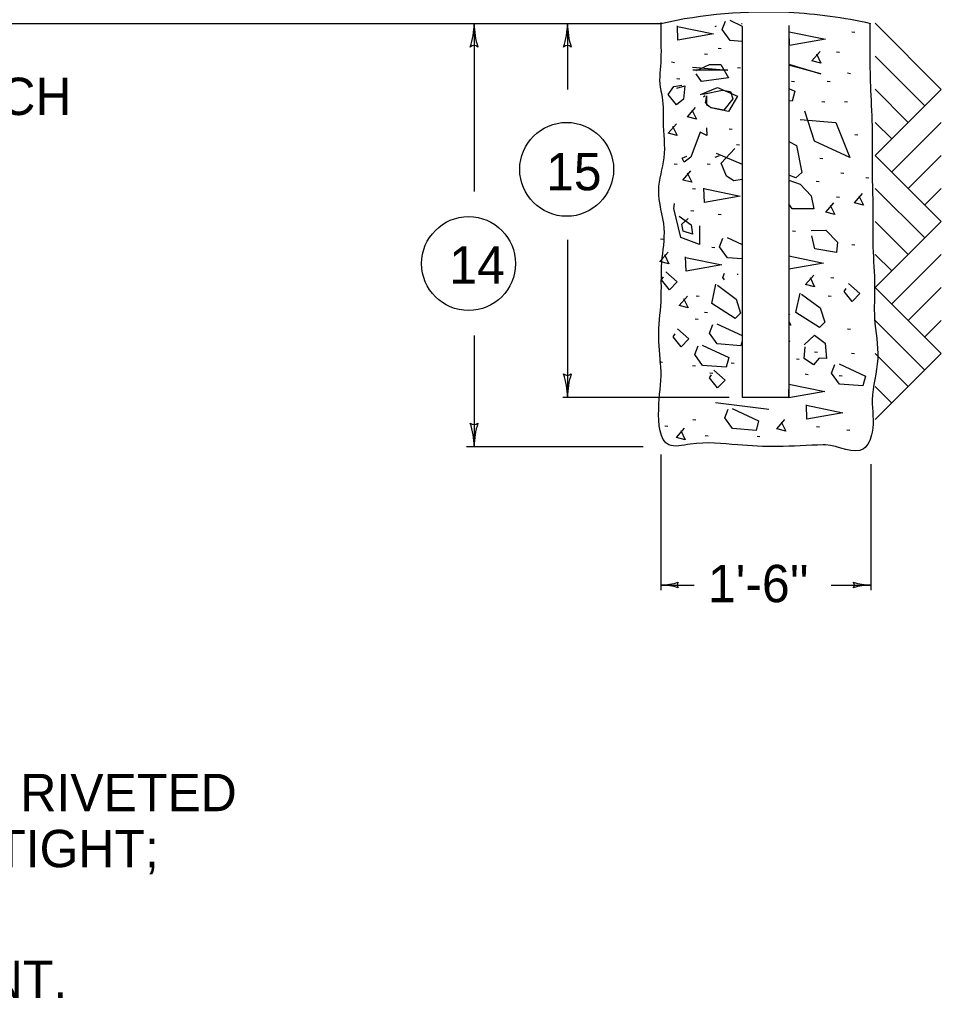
# Model space of a CAD drawing. Extents: x 1007 to 1035.5, y 1000.5 to 1021.5.
# Drawn here: x 1020.63 to 1025.56, y 1011.43 to 1016.73 of the extents above; entities that cross this region are included whole.
import ezdxf

# ---------------------------------------------------------------- set-up
doc = ezdxf.new("R2010")
doc.units = 0
doc.layers.add('Level 1', color=7, linetype='Continuous')

msp = doc.modelspace()

# ---------------------------------------------------------------- linework, layer by layer
at = {"layer": 'Level 1'}
for p, q in [((1024.0624, 1016.7057), (1016.9964, 1016.7057)), ((1023.0611, 1016.7057), (1023.0611, 1015.8071)), ((1023.5611, 1016.7057), (1023.5611, 1016.3542)), ((1024.4964, 1016.7057), (1024.494, 1016.7057)), ((1024.4964, 1016.6913), (1024.4964, 1014.7057)), ((1024.7464, 1016.6961), (1024.7464, 1014.7057)), ((1025.2097, 1016.7079), (1025.5633, 1016.3543)), ((1025.2097, 1016.5311), (1025.4748, 1016.2659)), ((1025.2097, 1016.3544), (1025.3865, 1016.1776)), ((1025.5633, 1016.3543), (1025.2097, 1016.0008)), ((1025.2097, 1016.1776), (1025.2981, 1016.0892)), ((1025.5633, 1016.1774), (1025.2981, 1015.9123)), ((1025.2097, 1016.0008), (1025.5633, 1015.6472)), ((1025.5633, 1016.0008), (1025.3864, 1015.824)), ((1025.2097, 1015.8239), (1025.4748, 1015.5588)), ((1025.5633, 1015.824), (1025.4748, 1015.7356)), ((1025.2097, 1015.6473), (1025.3865, 1015.4704)), ((1025.5633, 1015.6472), (1025.2097, 1015.2936)), ((1023.5611, 1015.5485), (1023.5611, 1014.7057)), ((1025.2097, 1015.4704), (1025.2981, 1015.382)), ((1025.5633, 1015.4703), (1025.2981, 1015.2052)), ((1025.2097, 1015.2936), (1025.5633, 1014.94)), ((1025.5633, 1015.2936), (1025.3864, 1015.1168)), ((1025.2097, 1015.1168), (1025.4748, 1014.8516)), ((1025.5633, 1015.1168), (1025.4748, 1015.0284)), ((1023.0611, 1015.0357), (1023.0611, 1014.4419)), ((1025.2097, 1014.9401), (1025.3865, 1014.7633)), ((1025.5633, 1014.94), (1025.2097, 1014.5864)), ((1025.2097, 1014.7633), (1025.2981, 1014.6748)), ((1023.5358, 1014.7057), (1024.4278, 1014.7057)), ((1024.4964, 1014.7057), (1024.7464, 1014.7057)), ((1023.0195, 1014.4419), (1023.9671, 1014.4419)), ((1024.0611, 1014.3987), (1024.0611, 1013.6728)), ((1025.1861, 1014.3468), (1025.1861, 1013.6728)), ((1024.0611, 1013.7004), (1024.2398, 1013.7004)), ((1024.9735, 1013.7004), (1025.1861, 1013.7004))]:
    msp.add_line(p, q, dxfattribs=at)
for points in [[(1024.15, 1016.6916), (1024.344, 1016.6516), (1024.152, 1016.6176), (1024.15, 1016.6936)], [(1024.3523, 1016.6911), (1024.3603, 1016.6951)], [(1024.4964, 1016.6108), (1024.4324, 1016.6159), (1024.3904, 1016.6739), (1024.4084, 1016.7199)], [(1024.4304, 1016.7239), (1024.4964, 1016.6932)], [(1024.7488, 1016.6622), (1024.9428, 1016.6222), (1024.7508, 1016.5882), (1024.7488, 1016.6642)], [(1025.0852, 1016.6627), (1025.1012, 1016.6607)], [(1024.2949, 1016.5449), (1024.3109, 1016.5429)], [(1024.3686, 1016.5743), (1024.3846, 1016.5723)], [(1024.895, 1016.5447), (1024.919, 1016.4947), (1024.871, 1016.5067), (1024.915, 1016.5567)], [(1025.0018, 1016.5547), (1025.0178, 1016.5527)], [(1024.1182, 1016.5007), (1024.1342, 1016.4987)], [(1024.2303, 1016.473), (1024.4203, 1016.457), (1024.2323, 1016.457)], [(1024.2523, 1016.455), (1024.3223, 1016.487), (1024.3823, 1016.487), (1024.4243, 1016.415), (1024.3443, 1016.405), (1024.2783, 1016.397), (1024.2503, 1016.437)], [(1024.7464, 1016.4882), (1024.9185, 1016.437), (1024.7464, 1016.4845)], [(1024.4716, 1016.4713), (1024.4876, 1016.4693)], [(1025.0606, 1016.4418), (1025.0767, 1016.4398)], [(1024.1463, 1016.361), (1024.1903, 1016.373), (1024.1823, 1016.3009), (1024.1443, 1016.2709), (1024.1003, 1016.3269), (1024.1303, 1016.369), (1024.1743, 1016.377)], [(1024.1476, 1016.4123), (1024.1637, 1016.4103)], [(1024.7613, 1016.3977), (1024.7773, 1016.3957)], [(1024.9527, 1016.3977), (1024.9687, 1016.3957)], [(1024.2743, 1016.3269), (1024.3643, 1016.365), (1024.4723, 1016.3169), (1024.4243, 1016.2349), (1024.3283, 1016.2549), (1024.3003, 1016.2829), (1024.3083, 1016.3189)], [(1024.2863, 1016.3289), (1024.3923, 1016.349), (1024.4343, 1016.343), (1024.4463, 1016.3029), (1024.3983, 1016.2429), (1024.3323, 1016.2549), (1024.3083, 1016.2689), (1024.3083, 1016.3189)], [(1024.2983, 1016.3189), (1024.2903, 1016.3129)], [(1024.7464, 1016.3587), (1024.7786, 1016.3438), (1024.7646, 1016.2918), (1024.7464, 1016.2932)], [(1024.9232, 1016.2897), (1024.9393, 1016.2877)], [(1025.0459, 1016.2897), (1025.0619, 1016.2877)], [(1024.2274, 1016.2453), (1024.2514, 1016.1953), (1024.2033, 1016.2073), (1024.2474, 1016.2573)], [(1024.8085, 1016.1929), (1024.9985, 1016.1769), (1025.0745, 1015.9889), (1024.8845, 1016.0769), (1024.8325, 1016.2369)], [(1024.1243, 1016.1569), (1024.1483, 1016.1069), (1024.1003, 1016.1189), (1024.1443, 1016.1689)], [(1024.3063, 1016.1489), (1024.3083, 1016.1069), (1024.2723, 1016.1249), (1024.2223, 1015.9909), (1024.1863, 1015.9649), (1024.1763, 1015.9849), (1024.2003, 1015.9969)], [(1024.4274, 1016.1424), (1024.4434, 1016.1404)], [(1025.0999, 1016.1129), (1025.1159, 1016.1109)], [(1024.4667, 1016.0589), (1024.4828, 1016.0569)], [(1024.7464, 1016.0749), (1024.7884, 1016.0529), (1024.8165, 1015.9089), (1024.7844, 1015.8809), (1024.7464, 1015.8954)], [(1024.3743, 1015.9989), (1024.3503, 1015.9889)], [(1024.3583, 1016.0129), (1024.4964, 1015.9538)], [(1024.4964, 1015.8716), (1024.4523, 1015.8649), (1024.4123, 1015.8889), (1024.3843, 1015.9589), (1024.4583, 1016.0369)], [(1024.1329, 1015.9558), (1024.1489, 1015.9538)], [(1024.3096, 1015.9558), (1024.3256, 1015.9538)], [(1024.9133, 1015.9853), (1024.9294, 1015.9833)], [(1024.2028, 1015.9066), (1024.2268, 1015.8566), (1024.1788, 1015.8686), (1024.2228, 1015.9186)], [(1025.0263, 1015.9068), (1025.0423, 1015.9048)], [(1024.7464, 1015.8685), (1024.8085, 1015.8469), (1024.8665, 1015.7849), (1024.8805, 1015.7148), (1024.7644, 1015.7148), (1024.7464, 1015.7408)], [(1024.8938, 1015.8626), (1024.9098, 1015.8606)], [(1025.1588, 1015.8822), (1025.1748, 1015.8802)], [(1024.2311, 1015.8233), (1024.2471, 1015.8213)], [(1024.2923, 1015.8228), (1024.4863, 1015.7828), (1024.2943, 1015.7488), (1024.2923, 1015.8248)], [(1025.1221, 1015.7847), (1025.1461, 1015.7347), (1025.0981, 1015.7467), (1025.1421, 1015.7967)], [(1024.2683, 1015.6228), (1024.2683, 1015.5228), (1024.1683, 1015.5608), (1024.1303, 1015.7168), (1024.1343, 1015.7429)], [(1024.9686, 1015.7348), (1024.9926, 1015.6848), (1024.9446, 1015.6968), (1024.9886, 1015.7468)], [(1025.0018, 1015.7792), (1025.0178, 1015.7772)], [(1024.2213, 1015.7055), (1024.2373, 1015.7035)], [(1024.3686, 1015.6859), (1024.3846, 1015.6839)], [(1024.1603, 1015.6748), (1024.2243, 1015.6288), (1024.2303, 1015.5788), (1024.1803, 1015.5948), (1024.1743, 1015.6328), (1024.2083, 1015.6628)], [(1024.7661, 1015.5975), (1024.7821, 1015.5955)], [(1024.8665, 1015.5988), (1024.9445, 1015.6008), (1025.0085, 1015.5368), (1025.0025, 1015.4808), (1024.8865, 1015.5008), (1024.8705, 1015.5708)], [(1024.0593, 1015.5533), (1024.0753, 1015.5513)], [(1024.4964, 1015.4463), (1024.4177, 1015.4526), (1024.3757, 1015.5106), (1024.3937, 1015.5567)], [(1024.4157, 1015.5607), (1024.4964, 1015.523)], [(1025.0852, 1015.5239), (1025.1012, 1015.5219)], [(1024.0802, 1015.4698), (1024.1042, 1015.4198), (1024.0561, 1015.4318), (1024.1002, 1015.4818)], [(1024.3342, 1015.5092), (1024.3502, 1015.5072)], [(1024.7464, 1015.4926), (1024.7478, 1015.4924)], [(1024.1941, 1015.4547), (1024.3882, 1015.4146), (1024.1961, 1015.3806), (1024.1941, 1015.4567)], [(1024.7464, 1015.4628), (1024.9331, 1015.4244), (1024.7464, 1015.3913)], [(1024.0883, 1015.3768), (1024.1483, 1015.3228), (1024.1083, 1015.2808), (1024.0643, 1015.3348), (1024.0763, 1015.3508)], [(1024.4016, 1015.3343), (1024.3941, 1015.3474), (1024.4018, 1015.3703)], [(1024.4696, 1015.365), (1024.4754, 1015.3639)], [(1024.3643, 1015.3053), (1024.4643, 1015.2313), (1024.4883, 1015.1553), (1024.4603, 1015.1273), (1024.3343, 1015.2073), (1024.3563, 1015.3113)], [(1024.7464, 1015.3355), (1024.7478, 1015.3353)], [(1024.8606, 1015.347), (1024.8846, 1015.297), (1024.8366, 1015.309), (1024.8806, 1015.359)], [(1024.9723, 1015.3472), (1024.9883, 1015.3452)], [(1025.0668, 1015.3146), (1025.1268, 1015.2606), (1025.0868, 1015.2186), (1025.0428, 1015.2726), (1025.0548, 1015.2886)], [(1024.8152, 1015.2577), (1024.9152, 1015.1837), (1024.9392, 1015.1076), (1024.9112, 1015.0796), (1024.7852, 1015.1597), (1024.8072, 1015.2637)], [(1024.1833, 1015.2342), (1024.2073, 1015.1842), (1024.1593, 1015.1962), (1024.2033, 1015.2462)], [(1024.2508, 1015.249), (1024.2668, 1015.247)], [(1024.9576, 1015.249), (1024.9736, 1015.247)], [(1024.2949, 1015.1607), (1024.3109, 1015.1587)], [(1024.7464, 1015.1454), (1024.753, 1015.1529)], [(1024.2458, 1015.1263), (1024.2618, 1015.1243)], [(1024.4964, 1015.0059), (1024.4898, 1014.9812), (1024.3637, 1014.9912), (1024.3217, 1015.0492), (1024.3397, 1015.0952)], [(1024.3617, 1015.0992), (1024.4964, 1015.0365)], [(1024.7464, 1015.1129), (1024.757, 1015.0909), (1024.7464, 1015.0935)], [(1024.1505, 1015.072), (1024.2105, 1015.018), (1024.1705, 1014.976), (1024.1265, 1015.03), (1024.1385, 1015.046)], [(1025.0606, 1015.0723), (1025.0767, 1015.0703)], [(1024.7464, 1015.0072), (1024.7527, 1015.0064)], [(1024.8288, 1014.9864), (1024.8848, 1015.0384), (1024.9408, 1014.9944), (1024.9488, 1014.9124), (1024.9088, 1014.9144), (1024.8788, 1014.8784), (1024.8288, 1014.9124), (1024.8348, 1014.9764)], [(1024.2829, 1014.9842), (1024.425, 1014.9182), (1024.411, 1014.8662), (1024.2849, 1014.8762), (1024.2429, 1014.9342), (1024.2609, 1014.9802)], [(1024.8839, 1014.9496), (1024.8999, 1014.9476)], [(1025.0831, 1014.942), (1025.0991, 1014.94)], [(1024.0543, 1014.8956), (1024.0703, 1014.8936)], [(1024.4373, 1014.8907), (1024.4533, 1014.8887)], [(1024.7871, 1014.9119), (1024.8031, 1014.9099)], [(1025.0161, 1014.8845), (1025.1582, 1014.8185), (1025.1442, 1014.7665), (1025.0181, 1014.7765), (1024.9761, 1014.8345), (1024.9941, 1014.8805)], [(1024.2311, 1014.8759), (1024.2471, 1014.8739)], [(1024.3453, 1014.8513), (1024.4053, 1014.7973), (1024.3653, 1014.7553), (1024.3213, 1014.8093), (1024.3333, 1014.8253)], [(1024.3243, 1014.8367), (1024.3403, 1014.8347)], [(1024.8343, 1014.8302), (1024.8503, 1014.8282)], [(1025.0165, 1014.8219), (1025.0325, 1014.8199)], [(1024.7464, 1014.7765), (1024.9397, 1014.7367), (1024.7476, 1014.7027), (1024.7464, 1014.747)], [(1024.3533, 1014.6774), (1024.6401, 1014.6416)], [(1024.4433, 1014.6463), (1024.5853, 1014.5803), (1024.5713, 1014.5283), (1024.4453, 1014.5383), (1024.4033, 1014.5963), (1024.4213, 1014.6423)], [(1024.8418, 1014.6625), (1025.0358, 1014.6224), (1024.8438, 1014.5884), (1024.8418, 1014.6645)], [(1024.2328, 1014.5872), (1024.2488, 1014.5852)], [(1024.7063, 1014.5738), (1024.7303, 1014.5238), (1024.6823, 1014.5358), (1024.7263, 1014.5858)], [(1024.0823, 1014.5533), (1024.0983, 1014.5513)], [(1024.1683, 1014.5274), (1024.1923, 1014.4774), (1024.1443, 1014.4894), (1024.1883, 1014.5394)], [(1024.8949, 1014.5495), (1024.9109, 1014.5475)], [(1025.058, 1014.5307), (1025.074, 1014.5287)], [(1024.298, 1014.5006), (1024.314, 1014.4986)], [(1024.5764, 1014.4968), (1024.5924, 1014.4948)]]:
    msp.add_lwpolyline(points, dxfattribs=at)
for centre in [(1023.5568, 1015.9258), (1023.0313, 1015.4213)]:
    msp.add_circle(centre, 0.2514, dxfattribs=at)
for centre, radius, start, end in [((1024.6235, 1014.2057), 2.5625, 87.2506, 102.6804), ((1024.6235, 1014.2057), 2.5625, 77.3196, 87.2472), ((1022.6701, 1016.7057), 0.3909, 341.3472, 359.9939), ((1023.452, 1016.7057), 0.3909, 179.9878, 180), ((1023.452, 1016.7057), 0.3909, 180, 198.6688), ((1023.1701, 1016.7057), 0.3909, 341.3472, 359.9939), ((1023.952, 1016.7057), 0.3909, 179.9878, 180), ((1023.952, 1016.7057), 0.3909, 180, 198.6688), ((1023.061, 1016.557), 0.0313, 48.7746, 130.8913), ((1023.561, 1016.557), 0.0313, 48.7746, 130.8913), ((1023.5611, 1014.8543), 0.0313, 228.7746, 310.8913), ((1023.1701, 1014.7057), 0.3909, 0, 18.6688), ((1023.952, 1014.7057), 0.3909, 161.3472, 179.9939), ((1023.1701, 1014.7057), 0.3909, 359.9878, 0), ((1023.0611, 1014.5906), 0.0313, 228.7746, 310.8913), ((1022.6701, 1014.4419), 0.3909, 0, 18.6688), ((1023.452, 1014.4419), 0.3909, 161.3472, 179.9939), ((1022.6701, 1014.4419), 0.3909, 359.9878, 0), ((1024.061, 1013.4073), 0.2932, 71.3312, 90), ((1024.061, 1013.4073), 0.2932, 90, 90.0122), ((1024.061, 1013.9937), 0.2932, 270.0061, 288.6528), ((1024.1725, 1013.7005), 0.0235, 139.1087, 221.2254), ((1025.0745, 1013.7004), 0.0235, 319.1087, 41.2254), ((1025.186, 1013.9937), 0.2932, 251.3312, 270), ((1025.186, 1013.4073), 0.2932, 90.0061, 108.6528), ((1025.186, 1013.9937), 0.2932, 270, 270.0122)]:
    msp.add_arc(centre, radius, start, end, dxfattribs=at)
msp.add_spline([(1025.1808, 1016.704), (1025.1808, 1016.6786), (1025.1808, 1016.5388), (1025.1851, 1016.3482), (1025.1934, 1016.1321), (1025.1934, 1015.8864), (1025.1977, 1015.7), (1025.1977, 1015.5094), (1025.2062, 1015.3018), (1025.2062, 1015.1282), (1025.2231, 1014.9121), (1025.1934, 1014.6918), (1025.1934, 1014.5182), (1025.1468, 1014.4292), (1024.9436, 1014.4504), (1024.9308, 1014.4504), (1024.6851, 1014.4419), (1024.4733, 1014.4504), (1024.2192, 1014.4546), (1024.1048, 1014.4504), (1024.0497, 1014.641), (1024.0624, 1014.8443), (1024.0497, 1015.0265), (1024.0624, 1015.2171), (1024.0667, 1015.4289), (1024.0793, 1015.6111), (1024.0497, 1015.8144), (1024.0793, 1015.9881), (1024.0751, 1016.1829), (1024.0667, 1016.3313), (1024.0624, 1016.3482), (1024.0624, 1016.4964), (1024.0624, 1016.6617), (1024.0624, 1016.704), (1024.0624, 1016.7125)], degree=3, dxfattribs=at)

# ---------------------------------------------------------------- texts
for s, p in [('LOCKING DEVICE CATCH', (1017.6348, 1016.2167)), ('15', (1023.4463, 1015.8137)), ('14', (1022.9279, 1015.3144)), ("1'-6''", (1024.314, 1013.6084)), ('VEHICULAR AND PEDESTRIAN GATES SHALL HAVE HEAVY PRESSED STEEL CORNERS SECURELY RIVETED', (1007.7152, 1012.4894)), ('OR SHALL BE MACHINE NOTCHED, AND ELECTRICALLY WELDED SO AS TO BE RIGID AND WATER TIGHT;', (1007.7152, 1012.1894)), ('ALL WELDED JOINTS SHALL BE CLEANED AND PAINTED WITH TWO ( 2 ) COATS OF ALUMINUM PAINT.', (1007.7152, 1011.4894))]:
    msp.add_text(s, height=0.2, dxfattribs=at).set_placement(p)

doc.saveas('drawing.dxf')
